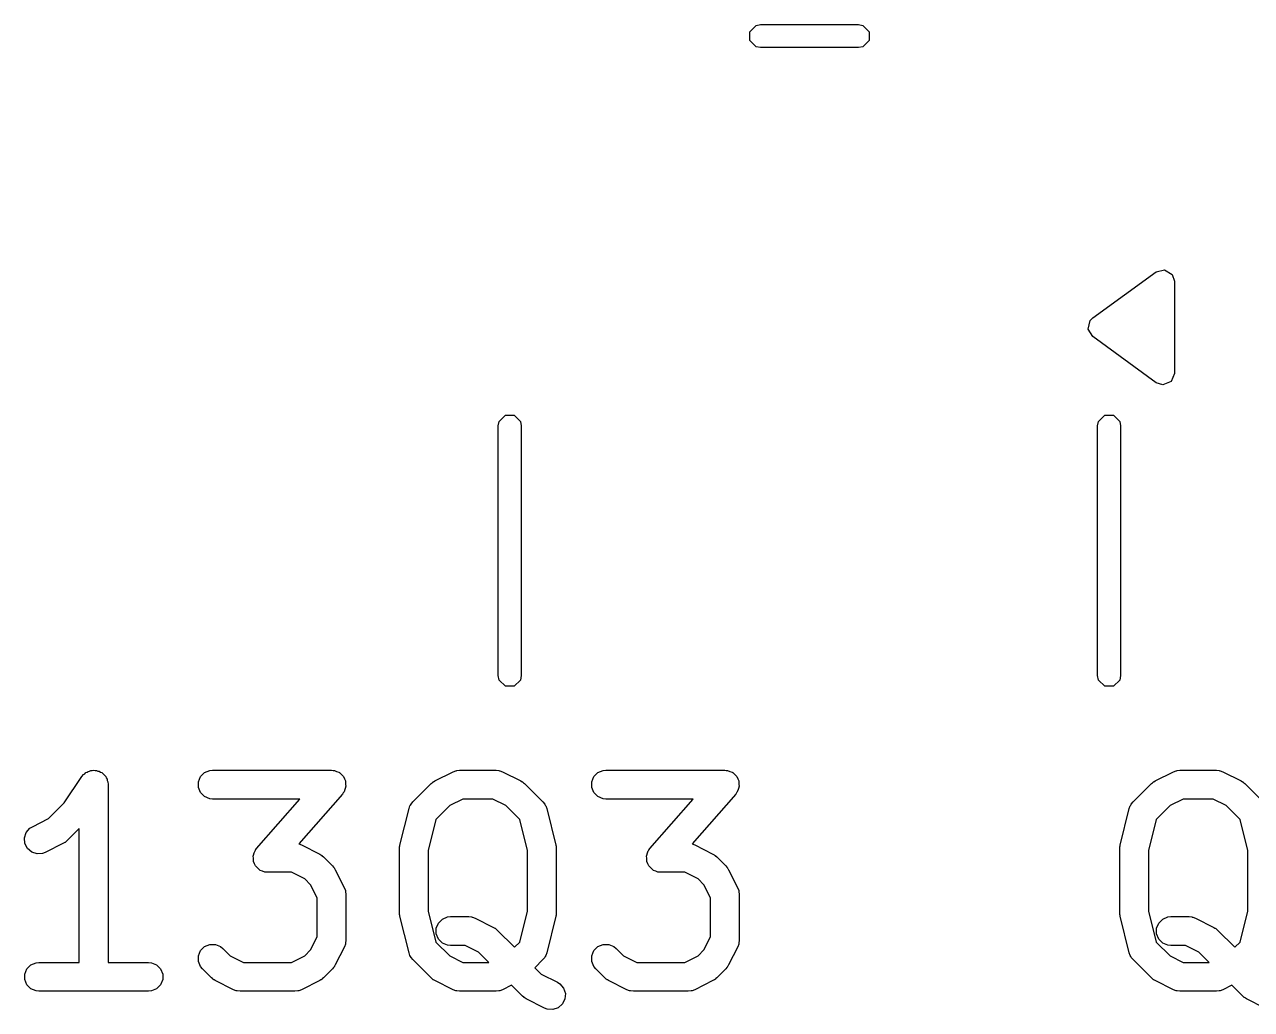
# Model space of a CAD drawing. Extents: x 34.8 to 94.5, y -157.8 to -74.1.
# Drawn here: x 54.16 to 60.55, y -109.12 to -104 of the extents above; entities that cross this region are included whole.
import ezdxf

# ---------------------------------------------------------------- set-up
doc = ezdxf.new("R2010")
doc.units = 0
doc.layers.add('BLACK', color=7, linetype='CONTINUOUS')

msp = doc.modelspace()

# ---------------------------------------------------------------- linework, layer by layer
at = {"layer": 'BLACK', "linetype": 'CONTINUOUS'}
for p, q in [((57.939843, -104.037039), (57.972315, -104.004567)), ((57.939843, -104.082961), (57.939843, -104.037039)), ((57.972315, -104.004567), (57.995276, -104)), ((57.995276, -104), (58.504724, -104)), ((58.504724, -104), (58.527685, -104.004567)), ((58.527685, -104.004567), (58.560157, -104.037039)), ((58.560157, -104.037039), (58.560157, -104.082961)), ((57.972315, -104.115433), (57.939843, -104.082961)), ((57.995276, -104.12), (57.972315, -104.115433)), ((58.527685, -104.115433), (58.504724, -104.12)), ((58.560157, -104.082961), (58.527685, -104.115433)), ((58.504724, -104.12), (57.995276, -104.12)), ((59.72471, -105.526476), (60.05471, -105.286476)), ((60.05471, -105.286476), (60.099358, -105.275734)), ((60.099358, -105.275734), (60.138524, -105.29971)), ((60.138524, -105.29971), (60.15, -105.335)), ((60.15, -105.335), (60.15, -105.815)), ((59.700734, -105.584358), (59.711476, -105.53971)), ((59.72471, -105.623524), (59.700734, -105.584358)), ((59.711476, -105.53971), (59.72471, -105.526476)), ((60.05471, -105.863524), (59.72471, -105.623524)), ((60.15, -105.815), (60.132426, -105.857426)), ((60.09, -105.875), (60.05471, -105.863524)), ((60.132426, -105.857426), (60.09, -105.875)), ((56.634567, -106.064539), (56.667039, -106.032067)), ((56.667039, -106.032067), (56.712961, -106.032067)), ((56.712961, -106.032067), (56.745433, -106.064539)), ((59.754567, -106.064539), (59.787039, -106.032067)), ((59.787039, -106.032067), (59.832961, -106.032067)), ((59.832961, -106.032067), (59.865433, -106.064539)), ((56.63, -106.0875), (56.634567, -106.064539)), ((56.63, -106.7375), (56.63, -106.0875)), ((56.745433, -106.064539), (56.75, -106.0875)), ((56.75, -106.0875), (56.75, -106.7375)), ((59.75, -106.0875), (59.754567, -106.064539)), ((59.75, -106.7375), (59.75, -106.0875)), ((59.865433, -106.064539), (59.87, -106.0875)), ((59.87, -106.0875), (59.87, -106.7375)), ((56.63, -107.3875), (56.63, -106.7375)), ((56.75, -106.7375), (56.75, -107.3875)), ((59.75, -107.3875), (59.75, -106.7375)), ((59.87, -106.7375), (59.87, -107.3875)), ((56.634567, -107.410461), (56.63, -107.3875)), ((56.667039, -107.442933), (56.634567, -107.410461)), ((56.745433, -107.410461), (56.712961, -107.442933)), ((56.75, -107.3875), (56.745433, -107.410461)), ((59.754567, -107.410461), (59.75, -107.3875)), ((59.787039, -107.442933), (59.754567, -107.410461)), ((59.865433, -107.410461), (59.832961, -107.442933)), ((59.87, -107.3875), (59.865433, -107.410461)), ((56.712961, -107.442933), (56.667039, -107.442933)), ((59.832961, -107.442933), (59.787039, -107.442933)), ((54.48893, -107.889646), (54.495036, -107.885558)), ((54.495036, -107.885558), (54.502316, -107.884101)), ((54.502316, -107.884101), (54.509177, -107.88126)), ((54.509177, -107.88126), (54.516525, -107.88126)), ((54.516525, -107.88126), (54.52373, -107.879819)), ((54.52373, -107.879819), (54.531014, -107.88126)), ((54.531014, -107.88126), (54.538441, -107.88126)), ((54.538441, -107.88126), (54.545229, -107.884072)), ((54.545229, -107.884072), (54.552438, -107.885498)), ((54.552438, -107.885498), (54.558617, -107.889617)), ((55.101189, -107.892459), (55.128225, -107.88126)), ((55.128225, -107.88126), (55.142857, -107.879819)), ((55.142857, -107.879819), (55.761904, -107.879819)), ((55.761904, -107.879819), (55.769642, -107.880581)), ((55.769642, -107.880581), (55.77161, -107.88045)), ((55.77161, -107.88045), (55.772965, -107.880908)), ((55.772965, -107.880908), (55.776536, -107.88126)), ((55.776536, -107.88126), (55.787793, -107.885923)), ((56.39503, -107.887737), (56.408761, -107.882482)), ((56.408761, -107.882482), (56.41145, -107.88229)), ((56.41145, -107.88229), (56.413939, -107.88126)), ((56.413939, -107.88126), (56.428571, -107.879819)), ((56.428571, -107.879819), (56.619047, -107.879819)), ((56.619047, -107.879819), (56.633679, -107.88126)), ((56.633679, -107.88126), (56.636168, -107.882291)), ((56.636168, -107.882291), (56.638856, -107.882482)), ((56.638856, -107.882482), (56.652588, -107.887737)), ((57.148808, -107.892459), (57.175844, -107.88126)), ((57.175844, -107.88126), (57.190476, -107.879819)), ((57.190476, -107.879819), (57.809523, -107.879819)), ((57.809523, -107.879819), (57.817261, -107.880581)), ((57.817261, -107.880581), (57.819229, -107.88045)), ((57.819229, -107.88045), (57.820584, -107.880908)), ((57.820584, -107.880908), (57.824155, -107.88126)), ((57.824155, -107.88126), (57.835412, -107.885923)), ((60.14503, -107.887737), (60.158761, -107.882482)), ((60.158761, -107.882482), (60.16145, -107.88229)), ((60.16145, -107.88229), (60.163939, -107.88126)), ((60.163939, -107.88126), (60.178571, -107.879819)), ((60.178571, -107.879819), (60.369047, -107.879819)), ((60.369047, -107.879819), (60.383679, -107.88126)), ((60.383679, -107.88126), (60.386168, -107.882291)), ((60.386168, -107.882291), (60.388856, -107.882482)), ((60.388856, -107.882482), (60.402588, -107.887737)), ((54.370285, -108.049896), (54.461405, -107.913216)), ((54.461405, -107.913216), (54.461439, -107.913173)), ((54.461439, -107.913173), (54.461449, -107.913151)), ((54.461449, -107.913151), (54.4615, -107.913099)), ((54.4615, -107.913099), (54.470721, -107.901841)), ((54.470721, -107.901841), (54.47689, -107.897709)), ((54.47689, -107.897709), (54.482141, -107.892459)), ((54.482141, -107.892459), (54.48893, -107.889646)), ((54.558617, -107.889617), (54.565477, -107.892459)), ((54.565477, -107.892459), (54.57067, -107.897652)), ((54.57067, -107.897652), (54.576787, -107.90173)), ((54.576787, -107.90173), (54.58092, -107.907902)), ((54.58092, -107.907902), (54.586169, -107.913151)), ((54.586169, -107.913151), (54.58898, -107.919938)), ((54.58898, -107.919938), (54.59307, -107.926045)), ((54.59307, -107.926045), (54.594526, -107.933326)), ((54.594526, -107.933326), (54.597368, -107.940187)), ((54.597368, -107.940187), (54.598793, -107.954663)), ((55.069298, -107.940187), (55.080497, -107.913151)), ((55.069298, -107.969451), (55.069298, -107.940187)), ((55.080497, -107.913151), (55.101189, -107.892459)), ((55.787793, -107.885923), (55.799331, -107.889825)), ((55.799331, -107.889825), (55.801235, -107.89149)), ((55.801235, -107.89149), (55.803572, -107.892459)), ((55.803572, -107.892459), (55.812182, -107.901069)), ((55.812182, -107.901069), (55.821355, -107.909095)), ((55.821355, -107.909095), (55.822477, -107.911364)), ((55.822477, -107.911364), (55.824264, -107.913151)), ((55.824264, -107.913151), (55.828924, -107.924401)), ((55.828924, -107.924401), (55.834327, -107.935327)), ((55.834327, -107.935327), (55.834495, -107.93785)), ((55.834495, -107.93785), (55.835463, -107.940187)), ((55.835463, -107.940187), (55.835463, -107.952371)), ((56.185062, -108.044643), (56.2803, -107.949405)), ((56.2803, -107.949405), (56.28605, -107.944684)), ((56.28605, -107.944684), (56.287349, -107.943188)), ((56.287349, -107.943188), (56.289603, -107.941768)), ((56.289603, -107.941768), (56.291665, -107.940077)), ((56.291665, -107.940077), (56.293497, -107.939318)), ((56.293497, -107.939318), (56.299792, -107.935356)), ((56.299792, -107.935356), (56.39503, -107.887737)), ((56.652588, -107.887737), (56.747826, -107.935356)), ((56.747826, -107.935356), (56.754125, -107.93932)), ((56.754125, -107.93932), (56.755953, -107.940078)), ((56.755953, -107.940078), (56.758009, -107.941766)), ((56.758009, -107.941766), (56.760269, -107.943188)), ((56.760269, -107.943188), (56.761568, -107.944686)), ((56.761568, -107.944686), (56.767318, -107.949405)), ((56.767318, -107.949405), (56.862556, -108.044643)), ((57.116917, -107.940187), (57.128116, -107.913151)), ((57.116917, -107.969451), (57.116917, -107.940187)), ((57.128116, -107.913151), (57.148808, -107.892459)), ((57.835412, -107.885923), (57.84695, -107.889825)), ((57.84695, -107.889825), (57.848854, -107.89149)), ((57.848854, -107.89149), (57.851191, -107.892459)), ((57.851191, -107.892459), (57.859801, -107.901069)), ((57.859801, -107.901069), (57.868974, -107.909095)), ((57.868974, -107.909095), (57.870096, -107.911364)), ((57.870096, -107.911364), (57.871883, -107.913151)), ((57.871883, -107.913151), (57.876543, -107.924401)), ((57.876543, -107.924401), (57.881946, -107.935327)), ((57.881946, -107.935327), (57.882114, -107.93785)), ((57.882114, -107.93785), (57.883082, -107.940187)), ((57.883082, -107.940187), (57.883082, -107.952371)), ((59.935062, -108.044643), (60.0303, -107.949405)), ((60.0303, -107.949405), (60.03605, -107.944684)), ((60.03605, -107.944684), (60.037349, -107.943188)), ((60.037349, -107.943188), (60.039603, -107.941768)), ((60.039603, -107.941768), (60.041665, -107.940077)), ((60.041665, -107.940077), (60.043497, -107.939318)), ((60.043497, -107.939318), (60.049792, -107.935356)), ((60.049792, -107.935356), (60.14503, -107.887737)), ((60.402588, -107.887737), (60.497826, -107.935356)), ((60.497826, -107.935356), (60.504125, -107.93932)), ((60.504125, -107.93932), (60.505953, -107.940078)), ((60.505953, -107.940078), (60.508009, -107.941766)), ((60.508009, -107.941766), (60.510269, -107.943188)), ((60.510269, -107.943188), (60.511568, -107.944686)), ((60.511568, -107.944686), (60.517318, -107.949405)), ((60.517318, -107.949405), (60.612556, -108.044643)), ((54.598793, -107.954663), (54.598809, -107.95474)), ((54.598809, -107.95474), (54.598803, -107.954766)), ((54.598803, -107.954766), (54.598809, -107.954819)), ((54.598809, -107.954819), (54.598809, -108.879819)), ((55.080497, -107.996487), (55.069298, -107.969451)), ((55.101189, -108.017179), (55.080497, -107.996487)), ((55.818347, -108.004207), (55.591451, -108.263516)), ((55.822868, -107.997882), (55.818347, -108.004207)), ((55.824264, -107.996487), (55.822868, -107.997882)), ((55.824812, -107.995163), (55.824264, -107.996487)), ((55.826898, -107.992246), (55.824812, -107.995163)), ((55.830799, -107.980708), (55.826898, -107.992246)), ((55.835463, -107.969451), (55.830799, -107.980708)), ((55.835463, -107.952371), (55.836273, -107.964525)), ((55.836273, -107.964525), (55.835463, -107.96692)), ((55.835463, -107.96692), (55.835463, -107.969451)), ((57.128116, -107.996487), (57.116917, -107.969451)), ((57.148808, -108.017179), (57.128116, -107.996487)), ((57.865966, -108.004207), (57.63907, -108.263516)), ((57.870487, -107.997882), (57.865966, -108.004207)), ((57.871883, -107.996487), (57.870487, -107.997882)), ((57.872431, -107.995163), (57.871883, -107.996487)), ((57.874517, -107.992246), (57.872431, -107.995163)), ((57.878418, -107.980708), (57.874517, -107.992246)), ((57.883082, -107.969451), (57.878418, -107.980708)), ((57.883082, -107.952371), (57.883892, -107.964525)), ((57.883892, -107.964525), (57.883082, -107.96692)), ((57.883082, -107.96692), (57.883082, -107.969451)), ((54.288906, -108.131275), (54.370285, -108.049896)), ((55.128225, -108.028378), (55.101189, -108.017179)), ((55.142857, -108.029819), (55.128225, -108.028378)), ((55.596622, -108.029819), (55.142857, -108.029819)), ((55.372128, -108.286383), (55.596622, -108.029819)), ((56.165334, -108.079486), (56.170281, -108.06564)), ((56.170281, -108.06564), (56.173601, -108.061158)), ((56.173601, -108.061158), (56.175735, -108.056008)), ((56.175735, -108.056008), (56.185062, -108.044643)), ((56.37776, -108.064077), (56.305817, -108.136019)), ((56.446276, -108.029819), (56.37776, -108.064077)), ((56.601342, -108.029819), (56.446276, -108.029819)), ((56.669858, -108.064077), (56.601342, -108.029819)), ((56.7418, -108.136019), (56.669858, -108.064077)), ((56.862556, -108.044643), (56.871884, -108.056008)), ((56.871884, -108.056008), (56.874018, -108.061161)), ((56.874018, -108.061161), (56.877337, -108.06564)), ((56.877337, -108.06564), (56.882284, -108.079486)), ((57.175844, -108.028378), (57.148808, -108.017179)), ((57.190476, -108.029819), (57.175844, -108.028378)), ((57.644241, -108.029819), (57.190476, -108.029819)), ((57.419747, -108.286383), (57.644241, -108.029819)), ((59.915334, -108.079486), (59.920281, -108.06564)), ((59.920281, -108.06564), (59.923601, -108.061158)), ((59.923601, -108.061158), (59.925735, -108.056008)), ((59.925735, -108.056008), (59.935062, -108.044643)), ((60.12776, -108.064077), (60.055817, -108.136019)), ((60.196276, -108.029819), (60.12776, -108.064077)), ((60.351342, -108.029819), (60.196276, -108.029819)), ((60.419858, -108.064077), (60.351342, -108.029819)), ((60.4918, -108.136019), (60.419858, -108.064077)), ((54.204554, -108.173451), (54.288906, -108.131275)), ((56.117715, -108.269962), (56.165334, -108.079486)), ((56.305817, -108.136019), (56.265476, -108.297386)), ((56.782142, -108.297386), (56.7418, -108.136019)), ((56.882284, -108.079486), (56.929903, -108.269962)), ((59.867715, -108.269962), (59.915334, -108.079486)), ((60.055817, -108.136019), (60.015476, -108.297386)), ((60.532142, -108.297386), (60.4918, -108.136019)), ((54.163684, -108.231152), (54.172938, -108.203391)), ((54.172938, -108.203391), (54.192111, -108.181283)), ((54.192111, -108.181283), (54.204554, -108.173451)), ((54.448809, -108.183504), (54.386366, -108.245947)), ((54.448809, -108.879819), (54.448809, -108.183504)), ((54.165758, -108.260342), (54.163684, -108.231152)), ((54.178845, -108.286517), (54.165758, -108.260342)), ((54.366874, -108.259996), (54.271636, -108.307615)), ((54.373173, -108.256031), (54.366874, -108.259996)), ((54.375001, -108.255274), (54.373173, -108.256031)), ((54.377057, -108.253585), (54.375001, -108.255274)), ((54.379317, -108.252164), (54.377057, -108.253585)), ((54.380616, -108.250665), (54.379317, -108.252164)), ((54.386366, -108.245947), (54.380616, -108.250665)), ((55.591451, -108.263516), (55.604969, -108.268689)), ((55.604969, -108.268689), (55.700207, -108.316308)), ((57.63907, -108.263516), (57.652588, -108.268689)), ((57.652588, -108.268689), (57.747826, -108.316308)), ((54.200953, -108.30569), (54.178845, -108.286517)), ((54.228714, -108.314944), (54.200953, -108.30569)), ((54.257904, -108.31287), (54.228714, -108.314944)), ((54.271636, -108.307615), (54.257904, -108.31287)), ((55.354202, -108.326065), (55.355012, -108.323669)), ((55.355012, -108.338218), (55.354202, -108.326065)), ((55.355012, -108.321139), (55.359675, -108.309881)), ((55.355012, -108.323669), (55.355012, -108.321139)), ((55.359675, -108.309881), (55.363577, -108.298344)), ((55.363577, -108.298344), (55.365662, -108.295426)), ((55.365662, -108.295426), (55.366211, -108.294103)), ((55.366211, -108.294103), (55.367606, -108.292707)), ((55.367606, -108.292707), (55.372128, -108.286383)), ((55.700207, -108.316308), (55.706506, -108.320272)), ((55.706506, -108.320272), (55.708334, -108.32103)), ((55.708334, -108.32103), (55.71039, -108.322718)), ((55.71039, -108.322718), (55.71265, -108.32414)), ((55.71265, -108.32414), (55.713949, -108.325638)), ((55.713949, -108.325638), (55.719699, -108.330357)), ((55.719699, -108.330357), (55.767318, -108.377976)), ((56.115476, -108.288152), (56.115727, -108.285598)), ((56.115476, -108.621485), (56.115476, -108.288152)), ((56.115565, -108.284506), (56.116374, -108.279032)), ((56.115727, -108.285598), (56.115565, -108.284506)), ((56.116374, -108.279032), (56.116917, -108.27352)), ((56.116917, -108.27352), (56.117339, -108.272498)), ((56.117339, -108.272498), (56.117715, -108.269962)), ((56.265476, -108.297386), (56.265476, -108.612251)), ((56.782142, -108.612251), (56.782142, -108.297386)), ((56.929903, -108.269962), (56.930278, -108.272498)), ((56.930278, -108.272498), (56.930701, -108.27352)), ((56.930701, -108.27352), (56.931243, -108.279032)), ((56.931243, -108.279032), (56.932053, -108.284506)), ((56.932053, -108.284506), (56.93189, -108.285598)), ((56.93189, -108.285598), (56.932142, -108.288152)), ((56.932142, -108.288152), (56.932142, -108.621485)), ((57.401821, -108.326065), (57.402631, -108.323669)), ((57.402631, -108.338218), (57.401821, -108.326065)), ((57.402631, -108.321139), (57.407294, -108.309881)), ((57.402631, -108.323669), (57.402631, -108.321139)), ((57.407294, -108.309881), (57.411196, -108.298344)), ((57.411196, -108.298344), (57.413281, -108.295426)), ((57.413281, -108.295426), (57.41383, -108.294103)), ((57.41383, -108.294103), (57.415225, -108.292707)), ((57.415225, -108.292707), (57.419747, -108.286383)), ((57.747826, -108.316308), (57.754125, -108.320272)), ((57.754125, -108.320272), (57.755953, -108.32103)), ((57.755953, -108.32103), (57.758009, -108.322718)), ((57.758009, -108.322718), (57.760269, -108.32414)), ((57.760269, -108.32414), (57.761568, -108.325638)), ((57.761568, -108.325638), (57.767318, -108.330357)), ((57.767318, -108.330357), (57.814937, -108.377976)), ((59.865476, -108.288152), (59.865727, -108.285598)), ((59.865476, -108.621485), (59.865476, -108.288152)), ((59.865565, -108.284506), (59.866374, -108.279032)), ((59.865727, -108.285598), (59.865565, -108.284506)), ((59.866374, -108.279032), (59.866917, -108.27352)), ((59.866917, -108.27352), (59.867339, -108.272498)), ((59.867339, -108.272498), (59.867715, -108.269962)), ((60.015476, -108.297386), (60.015476, -108.612251)), ((60.532142, -108.612251), (60.532142, -108.297386)), ((55.355012, -108.350403), (55.355012, -108.338218)), ((55.355979, -108.352739), (55.355012, -108.350403)), ((55.356148, -108.355263), (55.355979, -108.352739)), ((55.36155, -108.366188), (55.356148, -108.355263)), ((55.366211, -108.377439), (55.36155, -108.366188)), ((55.367997, -108.379225), (55.366211, -108.377439)), ((55.36912, -108.381495), (55.367997, -108.379225)), ((55.378292, -108.38952), (55.36912, -108.381495)), ((55.386903, -108.398131), (55.378292, -108.38952)), ((55.767318, -108.377976), (55.772036, -108.383725)), ((55.772036, -108.383725), (55.773535, -108.385025)), ((55.773535, -108.385025), (55.774956, -108.387284)), ((55.774956, -108.387284), (55.776645, -108.389341)), ((55.776645, -108.389341), (55.777402, -108.391168)), ((55.777402, -108.391168), (55.781367, -108.397468)), ((57.402631, -108.350403), (57.402631, -108.338218)), ((57.403598, -108.352739), (57.402631, -108.350403)), ((57.403767, -108.355263), (57.403598, -108.352739)), ((57.409169, -108.366188), (57.403767, -108.355263)), ((57.41383, -108.377439), (57.409169, -108.366188)), ((57.415616, -108.379225), (57.41383, -108.377439)), ((57.416739, -108.381495), (57.415616, -108.379225)), ((57.425911, -108.38952), (57.416739, -108.381495)), ((57.434522, -108.398131), (57.425911, -108.38952)), ((57.814937, -108.377976), (57.819655, -108.383725)), ((57.819655, -108.383725), (57.821154, -108.385025)), ((57.821154, -108.385025), (57.822575, -108.387284)), ((57.822575, -108.387284), (57.824264, -108.389341)), ((57.824264, -108.389341), (57.825021, -108.391168)), ((57.825021, -108.391168), (57.828986, -108.397468)), ((55.389239, -108.399099), (55.386903, -108.398131)), ((55.391144, -108.400765), (55.389239, -108.399099)), ((55.402681, -108.404666), (55.391144, -108.400765)), ((55.413939, -108.40933), (55.402681, -108.404666)), ((55.417509, -108.409681), (55.413939, -108.40933)), ((55.418865, -108.41014), (55.417509, -108.409681)), ((55.420832, -108.410008), (55.418865, -108.41014)), ((55.428571, -108.410771), (55.420832, -108.410008)), ((55.553723, -108.410771), (55.428571, -108.410771)), ((55.622239, -108.445029), (55.553723, -108.410771)), ((55.652646, -108.475436), (55.622239, -108.445029)), ((55.781367, -108.397468), (55.828986, -108.492706)), ((57.436858, -108.399099), (57.434522, -108.398131)), ((57.438763, -108.400765), (57.436858, -108.399099)), ((57.4503, -108.404666), (57.438763, -108.400765)), ((57.461558, -108.40933), (57.4503, -108.404666)), ((57.465128, -108.409681), (57.461558, -108.40933)), ((57.466484, -108.41014), (57.465128, -108.409681)), ((57.468451, -108.410008), (57.466484, -108.41014)), ((57.47619, -108.410771), (57.468451, -108.410008)), ((57.601342, -108.410771), (57.47619, -108.410771)), ((57.669858, -108.445029), (57.601342, -108.410771)), ((57.700265, -108.475436), (57.669858, -108.445029)), ((57.828986, -108.397468), (57.876605, -108.492706)), ((55.686904, -108.543952), (55.652646, -108.475436)), ((55.828986, -108.492706), (55.834241, -108.506437)), ((55.834241, -108.506437), (55.834432, -108.509126)), ((55.834432, -108.509126), (55.835463, -108.511615)), ((55.835463, -108.511615), (55.836904, -108.526247)), ((57.734523, -108.543952), (57.700265, -108.475436)), ((57.876605, -108.492706), (57.88186, -108.506437)), ((57.88186, -108.506437), (57.882051, -108.509126)), ((57.882051, -108.509126), (57.883082, -108.511615)), ((57.883082, -108.511615), (57.884523, -108.526247)), ((55.686904, -108.746637), (55.686904, -108.543952)), ((55.836904, -108.526247), (55.836904, -108.764342)), ((57.734523, -108.746637), (57.734523, -108.543952)), ((57.884523, -108.526247), (57.884523, -108.764342)), ((56.115727, -108.624038), (56.115476, -108.621485)), ((56.115565, -108.625131), (56.115727, -108.624038)), ((56.116374, -108.630604), (56.115565, -108.625131)), ((56.116917, -108.636117), (56.116374, -108.630604)), ((56.117339, -108.637138), (56.116917, -108.636117)), ((56.117715, -108.639675), (56.117339, -108.637138)), ((56.165334, -108.830151), (56.117715, -108.639675)), ((56.265476, -108.612251), (56.305817, -108.773617)), ((56.339284, -108.654363), (56.36632, -108.643164)), ((56.36632, -108.643164), (56.380952, -108.641723)), ((56.380952, -108.641723), (56.47619, -108.641723)), ((56.47619, -108.641723), (56.490822, -108.643164)), ((56.490822, -108.643164), (56.493311, -108.644195)), ((56.493311, -108.644195), (56.495999, -108.644386)), ((56.495999, -108.644386), (56.509731, -108.649641)), ((56.509731, -108.649641), (56.604969, -108.69726)), ((56.7418, -108.773617), (56.782142, -108.612251)), ((56.929903, -108.639675), (56.882284, -108.830151)), ((56.930278, -108.637138), (56.929903, -108.639675)), ((56.930701, -108.636117), (56.930278, -108.637138)), ((56.931243, -108.630604), (56.930701, -108.636117)), ((56.932053, -108.625131), (56.931243, -108.630604)), ((56.932142, -108.621485), (56.93189, -108.624038)), ((56.93189, -108.624038), (56.932053, -108.625131)), ((59.865727, -108.624038), (59.865476, -108.621485)), ((59.865565, -108.625131), (59.865727, -108.624038)), ((59.866374, -108.630604), (59.865565, -108.625131)), ((59.866917, -108.636117), (59.866374, -108.630604)), ((59.867339, -108.637138), (59.866917, -108.636117)), ((59.867715, -108.639675), (59.867339, -108.637138)), ((59.915334, -108.830151), (59.867715, -108.639675)), ((60.015476, -108.612251), (60.055817, -108.773617)), ((60.089284, -108.654363), (60.11632, -108.643164)), ((60.11632, -108.643164), (60.130952, -108.641723)), ((60.130952, -108.641723), (60.22619, -108.641723)), ((60.22619, -108.641723), (60.240822, -108.643164)), ((60.240822, -108.643164), (60.243311, -108.644195)), ((60.243311, -108.644195), (60.245999, -108.644386)), ((60.245999, -108.644386), (60.259731, -108.649641)), ((60.259731, -108.649641), (60.354969, -108.69726)), ((60.4918, -108.773617), (60.532142, -108.612251)), ((56.307393, -108.702091), (56.318592, -108.675055)), ((56.307393, -108.731355), (56.307393, -108.702091)), ((56.318592, -108.675055), (56.339284, -108.654363)), ((56.604969, -108.69726), (56.611268, -108.701224)), ((56.611268, -108.701224), (56.613096, -108.701982)), ((56.613096, -108.701982), (56.615152, -108.70367)), ((56.615152, -108.70367), (56.617412, -108.705092)), ((56.617412, -108.705092), (56.618711, -108.70659)), ((56.618711, -108.70659), (56.624461, -108.711309)), ((56.624461, -108.711309), (56.714284, -108.801133)), ((60.057393, -108.702091), (60.068592, -108.675055)), ((60.057393, -108.731355), (60.057393, -108.702091)), ((60.068592, -108.675055), (60.089284, -108.654363)), ((60.354969, -108.69726), (60.361268, -108.701224)), ((60.361268, -108.701224), (60.363096, -108.701982)), ((60.363096, -108.701982), (60.365152, -108.70367)), ((60.365152, -108.70367), (60.367412, -108.705092)), ((60.367412, -108.705092), (60.368711, -108.70659)), ((60.368711, -108.70659), (60.374461, -108.711309)), ((60.374461, -108.711309), (60.464284, -108.801133)), ((55.652645, -108.815153), (55.686904, -108.746637)), ((55.835463, -108.778974), (55.834432, -108.781462)), ((55.836904, -108.764342), (55.835463, -108.778974)), ((56.305817, -108.773617), (56.37776, -108.845561)), ((56.318592, -108.758391), (56.307393, -108.731355)), ((56.339284, -108.779083), (56.318592, -108.758391)), ((56.36632, -108.790282), (56.339284, -108.779083)), ((56.714284, -108.801133), (56.7418, -108.773617)), ((57.700264, -108.815153), (57.734523, -108.746637)), ((57.883082, -108.778974), (57.882051, -108.781462)), ((57.884523, -108.764342), (57.883082, -108.778974)), ((60.055817, -108.773617), (60.12776, -108.845561)), ((60.068592, -108.758391), (60.057393, -108.731355)), ((60.089284, -108.779083), (60.068592, -108.758391)), ((60.11632, -108.790282), (60.089284, -108.779083)), ((60.464284, -108.801133), (60.4918, -108.773617)), ((55.069298, -108.844948), (55.080497, -108.817912)), ((55.080497, -108.817912), (55.10119, -108.797219)), ((55.10119, -108.797219), (55.128226, -108.786021)), ((55.128226, -108.786021), (55.157489, -108.786021)), ((55.157489, -108.786021), (55.184525, -108.79722)), ((55.184525, -108.79722), (55.195891, -108.806548)), ((55.195891, -108.806548), (55.234903, -108.845561)), ((55.622238, -108.845561), (55.652645, -108.815153)), ((55.828986, -108.797883), (55.781367, -108.893121)), ((55.834241, -108.784152), (55.828986, -108.797883)), ((55.834432, -108.781462), (55.834241, -108.784152)), ((56.170281, -108.843997), (56.165334, -108.830151)), ((56.1736, -108.848476), (56.170281, -108.843997)), ((56.380952, -108.791723), (56.36632, -108.790282)), ((56.458485, -108.791723), (56.380952, -108.791723)), ((56.527, -108.82598), (56.458485, -108.791723)), ((56.580839, -108.879819), (56.527, -108.82598)), ((56.877337, -108.843997), (56.874017, -108.848476)), ((56.882284, -108.830151), (56.877337, -108.843997)), ((57.116917, -108.844948), (57.128116, -108.817912)), ((57.128116, -108.817912), (57.148809, -108.797219)), ((57.148809, -108.797219), (57.175845, -108.786021)), ((57.175845, -108.786021), (57.205108, -108.786021)), ((57.205108, -108.786021), (57.232144, -108.79722)), ((57.232144, -108.79722), (57.24351, -108.806548)), ((57.24351, -108.806548), (57.282522, -108.845561)), ((57.669857, -108.845561), (57.700264, -108.815153)), ((57.876605, -108.797883), (57.828986, -108.893121)), ((57.88186, -108.784152), (57.876605, -108.797883)), ((57.882051, -108.781462), (57.88186, -108.784152)), ((59.920281, -108.843997), (59.915334, -108.830151)), ((59.9236, -108.848476), (59.920281, -108.843997)), ((60.130952, -108.791723), (60.11632, -108.790282)), ((60.208485, -108.791723), (60.130952, -108.791723)), ((60.277, -108.82598), (60.208485, -108.791723)), ((60.330839, -108.879819), (60.277, -108.82598)), ((54.175735, -108.913151), (54.196427, -108.892459)), ((54.196427, -108.892459), (54.223463, -108.88126)), ((54.223463, -108.88126), (54.238095, -108.879819)), ((54.238095, -108.879819), (54.448809, -108.879819)), ((54.598809, -108.879819), (54.809523, -108.879819)), ((54.809523, -108.879819), (54.824155, -108.88126)), ((54.824155, -108.88126), (54.851191, -108.892459)), ((54.851191, -108.892459), (54.871883, -108.913151)), ((55.069298, -108.874211), (55.069298, -108.844948)), ((55.080496, -108.901247), (55.069298, -108.874211)), ((55.089823, -108.912612), (55.080496, -108.901247)), ((55.234903, -108.845561), (55.303419, -108.879819)), ((55.303419, -108.879819), (55.553723, -108.879819)), ((55.553723, -108.879819), (55.622238, -108.845561)), ((55.772036, -108.906863), (55.767318, -108.912613)), ((55.773535, -108.905564), (55.772036, -108.906863)), ((55.774956, -108.903305), (55.773535, -108.905564)), ((55.776646, -108.901247), (55.774956, -108.903305)), ((55.777403, -108.899417), (55.776646, -108.901247)), ((55.781367, -108.893121), (55.777403, -108.899417)), ((56.175734, -108.853628), (56.1736, -108.848476)), ((56.185062, -108.864994), (56.175734, -108.853628)), ((56.2803, -108.960233), (56.185062, -108.864994)), ((56.37776, -108.845561), (56.446276, -108.879819)), ((56.446276, -108.879819), (56.580839, -108.879819)), ((56.862557, -108.864993), (56.82035, -108.907199)), ((56.82035, -108.907199), (56.85395, -108.940799)), ((56.871884, -108.853628), (56.862557, -108.864993)), ((56.874017, -108.848476), (56.871884, -108.853628)), ((57.116917, -108.874211), (57.116917, -108.844948)), ((57.128115, -108.901247), (57.116917, -108.874211)), ((57.137442, -108.912612), (57.128115, -108.901247)), ((57.282522, -108.845561), (57.351038, -108.879819)), ((57.351038, -108.879819), (57.601342, -108.879819)), ((57.601342, -108.879819), (57.669857, -108.845561)), ((57.819655, -108.906863), (57.814937, -108.912613)), ((57.821154, -108.905564), (57.819655, -108.906863)), ((57.822575, -108.903305), (57.821154, -108.905564)), ((57.824265, -108.901247), (57.822575, -108.903305)), ((57.825022, -108.899417), (57.824265, -108.901247)), ((57.828986, -108.893121), (57.825022, -108.899417)), ((59.925734, -108.853628), (59.9236, -108.848476)), ((59.935062, -108.864994), (59.925734, -108.853628)), ((60.0303, -108.960233), (59.935062, -108.864994)), ((60.12776, -108.845561), (60.196276, -108.879819)), ((60.196276, -108.879819), (60.330839, -108.879819)), ((54.164536, -108.940187), (54.175735, -108.913151)), ((54.164536, -108.969451), (54.164536, -108.940187)), ((54.175735, -108.996487), (54.164536, -108.969451)), ((54.871883, -108.913151), (54.883082, -108.940187)), ((54.883082, -108.969451), (54.871883, -108.996487)), ((54.883082, -108.940187), (54.883082, -108.969451)), ((55.137442, -108.960232), (55.089823, -108.912612)), ((55.143191, -108.96495), (55.137442, -108.960232)), ((55.144492, -108.96645), (55.143191, -108.96495)), ((55.146751, -108.967872), (55.144492, -108.96645)), ((55.148808, -108.96956), (55.146751, -108.967872)), ((55.150635, -108.970317), (55.148808, -108.96956)), ((55.156935, -108.974282), (55.150635, -108.970317)), ((55.706506, -108.970317), (55.700207, -108.974282)), ((55.708334, -108.96956), (55.706506, -108.970317)), ((55.71039, -108.967872), (55.708334, -108.96956)), ((55.71265, -108.96645), (55.71039, -108.967872)), ((55.71395, -108.96495), (55.71265, -108.96645)), ((55.7197, -108.960232), (55.71395, -108.96495)), ((55.767318, -108.912613), (55.7197, -108.960232)), ((56.28605, -108.964953), (56.2803, -108.960233)), ((56.287349, -108.96645), (56.28605, -108.964953)), ((56.289603, -108.967869), (56.287349, -108.96645)), ((56.291665, -108.969561), (56.289603, -108.967869)), ((56.293497, -108.970319), (56.291665, -108.969561)), ((56.299792, -108.974282), (56.293497, -108.970319)), ((56.85395, -108.940799), (56.938302, -108.982975)), ((57.185061, -108.960232), (57.137442, -108.912612)), ((57.19081, -108.96495), (57.185061, -108.960232)), ((57.192111, -108.96645), (57.19081, -108.96495)), ((57.19437, -108.967872), (57.192111, -108.96645)), ((57.196427, -108.96956), (57.19437, -108.967872)), ((57.198254, -108.970317), (57.196427, -108.96956)), ((57.204554, -108.974282), (57.198254, -108.970317)), ((57.754125, -108.970317), (57.747826, -108.974282)), ((57.755953, -108.96956), (57.754125, -108.970317)), ((57.758009, -108.967872), (57.755953, -108.96956)), ((57.760269, -108.96645), (57.758009, -108.967872)), ((57.761569, -108.96495), (57.760269, -108.96645)), ((57.767319, -108.960232), (57.761569, -108.96495)), ((57.814937, -108.912613), (57.767319, -108.960232)), ((60.03605, -108.964953), (60.0303, -108.960233)), ((60.037349, -108.96645), (60.03605, -108.964953)), ((60.039603, -108.967869), (60.037349, -108.96645)), ((60.041665, -108.969561), (60.039603, -108.967869)), ((60.043497, -108.970319), (60.041665, -108.969561)), ((60.049792, -108.974282), (60.043497, -108.970319)), ((54.196427, -109.017179), (54.175735, -108.996487)), ((54.223463, -109.028378), (54.196427, -109.017179)), ((54.238095, -109.029819), (54.223463, -109.028378)), ((54.809523, -109.029819), (54.238095, -109.029819)), ((54.824155, -109.028378), (54.809523, -109.029819)), ((54.851191, -109.017179), (54.824155, -109.028378)), ((54.871883, -108.996487), (54.851191, -109.017179)), ((55.252173, -109.021901), (55.156935, -108.974282)), ((55.265904, -109.027156), (55.252173, -109.021901)), ((55.268593, -109.027347), (55.265904, -109.027156)), ((55.271082, -109.028378), (55.268593, -109.027347)), ((55.285714, -109.029819), (55.271082, -109.028378)), ((55.571428, -109.029819), (55.285714, -109.029819)), ((55.58606, -109.028378), (55.571428, -109.029819)), ((55.588549, -109.027346), (55.58606, -109.028378)), ((55.591237, -109.027156), (55.588549, -109.027346)), ((55.604969, -109.021901), (55.591237, -109.027156)), ((55.700207, -108.974282), (55.604969, -109.021901)), ((56.39503, -109.021901), (56.299792, -108.974282)), ((56.408761, -109.027156), (56.39503, -109.021901)), ((56.41145, -109.027347), (56.408761, -109.027156)), ((56.413939, -109.028378), (56.41145, -109.027347)), ((56.428571, -109.029819), (56.413939, -109.028378)), ((56.619047, -109.029819), (56.428571, -109.029819)), ((56.633679, -109.028378), (56.619047, -109.029819)), ((56.636168, -109.027346), (56.633679, -109.028378)), ((56.638856, -109.027156), (56.636168, -109.027346)), ((56.652588, -109.021901), (56.638856, -109.027156)), ((56.699476, -108.998457), (56.652588, -109.021901)), ((56.75649, -109.055471), (56.699476, -108.998457)), ((56.938302, -108.982975), (56.950745, -108.990807)), ((56.950745, -108.990807), (56.969918, -109.012915)), ((56.969918, -109.012915), (56.979172, -109.040676)), ((57.299792, -109.021901), (57.204554, -108.974282)), ((57.313523, -109.027156), (57.299792, -109.021901)), ((57.316212, -109.027347), (57.313523, -109.027156)), ((57.318701, -109.028378), (57.316212, -109.027347)), ((57.333333, -109.029819), (57.318701, -109.028378)), ((57.619047, -109.029819), (57.333333, -109.029819)), ((57.633679, -109.028378), (57.619047, -109.029819)), ((57.636168, -109.027346), (57.633679, -109.028378)), ((57.638856, -109.027156), (57.636168, -109.027346)), ((57.652588, -109.021901), (57.638856, -109.027156)), ((57.747826, -108.974282), (57.652588, -109.021901)), ((60.14503, -109.021901), (60.049792, -108.974282)), ((60.158761, -109.027156), (60.14503, -109.021901)), ((60.16145, -109.027347), (60.158761, -109.027156)), ((60.163939, -109.028378), (60.16145, -109.027347)), ((60.178571, -109.029819), (60.163939, -109.028378)), ((60.369047, -109.029819), (60.178571, -109.029819)), ((60.383679, -109.028378), (60.369047, -109.029819)), ((60.386168, -109.027346), (60.383679, -109.028378)), ((60.388856, -109.027156), (60.386168, -109.027346)), ((60.402588, -109.021901), (60.388856, -109.027156)), ((60.449476, -108.998457), (60.402588, -109.021901)), ((60.50649, -109.055471), (60.449476, -108.998457)), ((56.76224, -109.060191), (56.75649, -109.055471)), ((56.763539, -109.061688), (56.76224, -109.060191)), ((56.765793, -109.063107), (56.763539, -109.061688)), ((56.767855, -109.064799), (56.765793, -109.063107)), ((56.769687, -109.065557), (56.767855, -109.064799)), ((56.775982, -109.06952), (56.769687, -109.065557)), ((56.87122, -109.117139), (56.775982, -109.06952)), ((56.96401, -109.096041), (56.941903, -109.115214)), ((56.977098, -109.069866), (56.96401, -109.096041)), ((56.979172, -109.040676), (56.977098, -109.069866)), ((60.51224, -109.060191), (60.50649, -109.055471)), ((60.513539, -109.061688), (60.51224, -109.060191)), ((60.515793, -109.063107), (60.513539, -109.061688)), ((60.517855, -109.064799), (60.515793, -109.063107)), ((60.519687, -109.065557), (60.517855, -109.064799)), ((60.525982, -109.06952), (60.519687, -109.065557)), ((60.62122, -109.117139), (60.525982, -109.06952)), ((56.884951, -109.122394), (56.87122, -109.117139)), ((56.914141, -109.124468), (56.884951, -109.122394)), ((56.941903, -109.115214), (56.914141, -109.124468))]:
    msp.add_line(p, q, dxfattribs=at)

doc.saveas('drawing.dxf')
